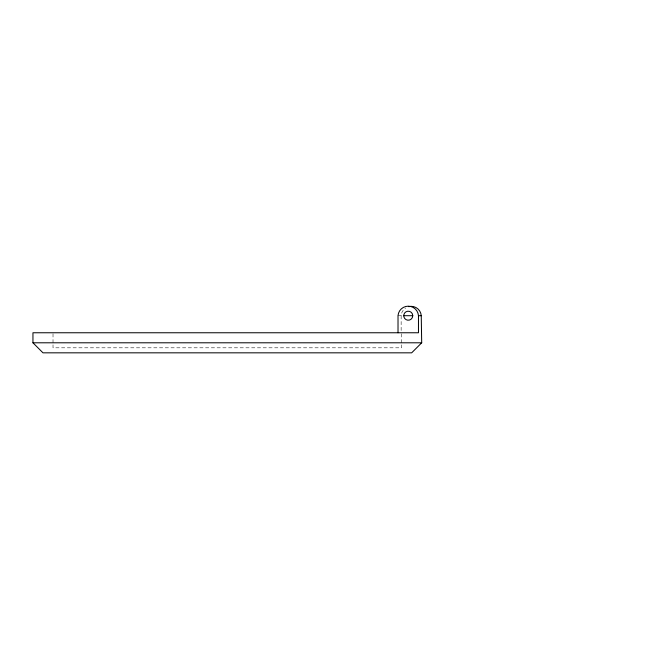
<?xml version="1.0" encoding="UTF-8"?>
<svg xmlns="http://www.w3.org/2000/svg" width="659" height="659" viewBox="0 0 659 659"><rect width="100%" height="100%" fill="white"/><g stroke="black" fill="none" stroke-linecap="round" stroke-linejoin="round"><path stroke-width="0.49" stroke-dasharray="3.29 2.47" d="M398.02 315.702L401.142 315.702A10.074 10.074 0 0 1 405.647 308.008M401.636 333.767L401.636 343.792M401.636 344.797L401.636 347.812L53.017 347.812L53.017 344.797M401.142 315.702L401.142 330.752M53.017 333.767L53.017 343.792"/><path stroke-width="0.99" d="M408.704 306.649A10.074 10.074 0 0 1 421.249 315.702L421.694 342.795L411.669 352.829L42.983 352.829L32.95 342.795L32.95 332.762L418.473 332.762L418.473 315.702A10.256 10.256 0 0 0 408.25 306.171A10.256 10.256 0 0 0 398.02 315.702L398.02 332.762M403.736 315.702L412.765 315.702A4.514 4.514 0 0 1 405.993 319.615A4.514 4.514 0 0 1 405.993 311.798A4.514 4.514 0 0 1 412.765 315.702M418.473 315.702L421.249 315.702M32.95 342.795L421.694 342.795"/></g></svg>
